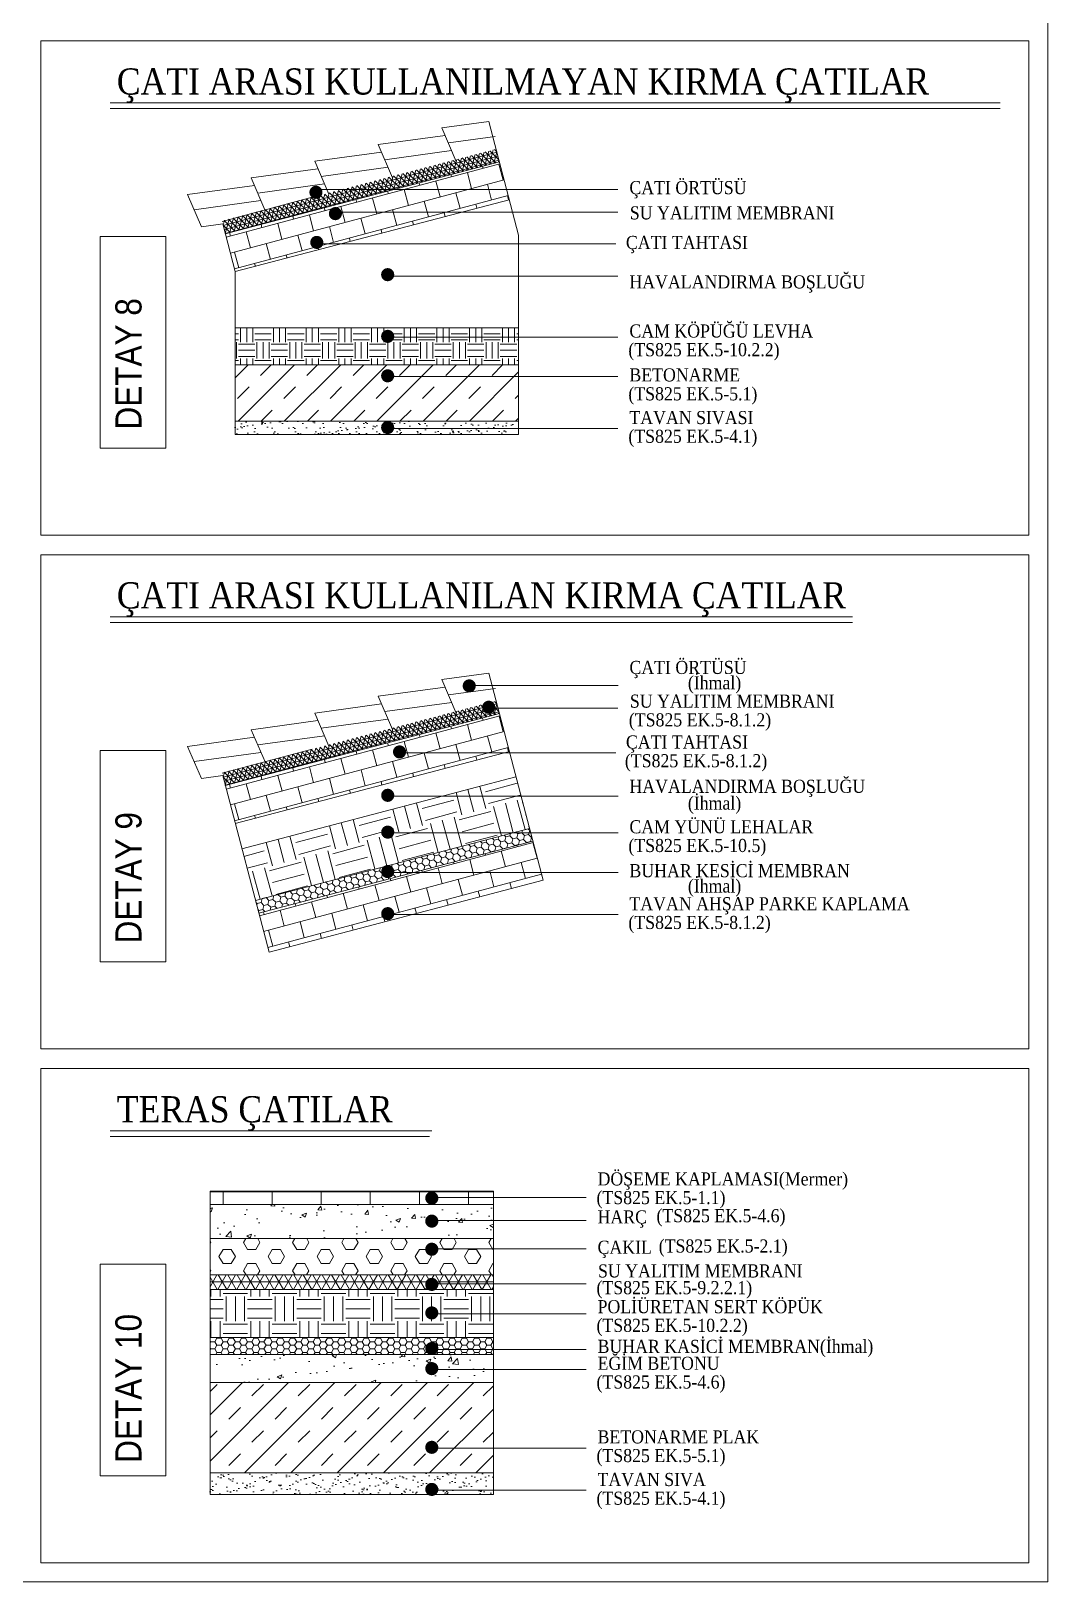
# Model space of a CAD drawing. Header units: millimetres. Extents: x 35860 to 71103, y -11298 to -8385.
# Drawn here: x 70304 to 71103, y -11298 to -10080 of the extents above; entities that cross this region are included whole.
import ezdxf

# ---------------------------------------------------------------- set-up
doc = ezdxf.new("R2010")
doc.units = ezdxf.units.MM
doc.header["$MEASUREMENT"] = 0
doc.layers.add('02', color=2, linetype='Continuous', lineweight=20)
doc.styles.add('T', font='')
doc.styles.get('T').set_extended_font_data('Times New Roman Tur')
pattern_1 = [(14.99999999999999, (45300.29554279403, -38693.21430597919), (-3.326665891463975, 12.41528612674996), []), (104.9999999999999, (45300.29554279403, -38693.21430597919), (-24.83057225349993, -6.653331782927946), [12.85325, -12.85325]), (104.9999999999999, (45312.71082892078, -38689.88764008773), (-24.83057225349993, -6.653331782927946), [-12.85325, 12.85325])]

msp = doc.modelspace()

# ---------------------------------------------------------------- hatches: boundary and pattern name
at = {"layer": '02'}
h = msp.add_hatch(dxfattribs=at)
h.set_pattern_fill('NET3', color=256, scale=25.7065, angle=15, style=0)
h.set_pattern_definition([(14.99999999999999, (45300.26494133378, -38259.75310962919), (-0.8316664728659937, 3.103821531687491), []), (74.99999999999999, (45300.26494133378, -38259.75310962919), (-3.103821531687492, 0.831666472865994), []), (135, (45300.26494133378, -38259.75310962919), (-2.272155058821499, -2.272155058821497), [])])
h.paths.add_polyline_path([(70453.87118983909, -10228.80133075469), (70456.48016183598, -10238.74744194849), (70671.81257549651, -10182.26343263908), (70669.20360349961, -10172.31732144528)])
h = msp.add_hatch(dxfattribs=at)
h.set_pattern_fill('BRICK', color=256, scale=51.413, angle=15, style=0)
h.set_pattern_definition([(14.99999999999999, (45300.26494133378, -38259.75310962919), (-3.326665891463975, 12.41528612674996), []), (104.9999999999999, (45300.26494133378, -38259.75310962919), (-24.83057225349993, -6.653331782927946), [12.85325, -12.85325]), (104.9999999999999, (45312.68022746053, -38256.42644373772), (-24.83057225349993, -6.653331782927946), [-12.85325, 12.85325])])
h.paths.add_polyline_path([(70679.63949148719, -10212.10176622048), (70671.81257549653, -10182.26343263908), (70456.48016183596, -10238.7474419485), (70464.30707782664, -10268.5857755299)])
h = msp.add_hatch(dxfattribs=at)
h.set_pattern_fill('EARTH', color=256, scale=51.413, style=0)
h.set_pattern_definition([(0, (45300.26494133378, -38303.78368463868), (12.85325, 12.85325), [12.85325, -12.85325]), (0, (45300.26494133378, -38298.96371588868), (12.85325, 12.85325), [12.85325, -12.85325]), (0, (45300.26494133378, -38294.14374713868), (12.85325, 12.85325), [12.85325, -12.85325]), (90, (45301.87159758378, -38292.53709088868), (-12.85325, 12.85325), [12.85325, -12.85325]), (90, (45306.69156633378, -38292.53709088868), (-12.85325, 12.85325), [12.85325, -12.85325]), (90, (45311.51153508378, -38292.53709088868), (-12.85325, 12.85325), [12.85325, -12.85325])])
h.paths.add_polyline_path([(70464.30707782664, -10312.61635053937), (70464.30707782664, -10341.69413107625), (70686.92444390696, -10341.69413107624), (70686.92444390696, -10312.61635053937)])
h = msp.add_hatch(dxfattribs=at)
h.set_pattern_fill('TRANS', color=256, scale=102.826, angle=45, style=0)
h.set_pattern_definition([(45, (41009.86885539663, -42460.17969712627), (-18.17724047057198, 18.17724047057198), []), (45, (41000.78023516134, -42451.09107689098), (-18.17724047057198, 18.17724047057198), [12.85325, -12.85325])])
h.paths.add_polyline_path([(70464.30707782664, -10341.69413107625), (70464.30707782664, -10386.01397815195), (70686.92444390696, -10386.01397815195), (70686.92444390696, -10341.69413107624)])
h = msp.add_hatch(dxfattribs=at)
h.set_pattern_fill('AR-SAND', color=256, scale=5.1413, style=0)
h.set_pattern_definition([(37.49999999999999, (45300.26494133378, -38303.78368463868), (-0.3238677520489284, 9.90637904362735), [0, -7.814776, 0, -8.74021, 0, -8.3546125]), (7.499999999999996, (45300.26494133378, -38303.78368463868), (9.098952974792965, 14.50949956516566), [0, -4.215865999999983, 0, -7.043580999999984, 0, -2.699182499999992]), (327.5, (45293.94114233378, -38303.78368463868), (16.01073755382296, 0.02909489194959557), [0, -2.57065, 0, -9.254340000000001, 0, -12.082055]), (317.5, (45293.94114233378, -38303.78368463868), (15.45539871208753, 4.512393381996453), [0, -1.285325, 0, -6.066733999999998, 0, -6.940754999999998])])
h.paths.add_polyline_path([(70686.92444390696, -10396.56412695881), (70686.92444390696, -10386.01397815195), (70464.30707782664, -10386.01397815195), (70464.30707782664, -10396.56412695881)])
h = msp.add_hatch(dxfattribs=at)
h.set_pattern_fill('NET3', color=256, scale=25.7065, angle=15, style=0)
h.set_pattern_definition([(14.99999999999999, (45300.29554279403, -38693.21430597919), (-0.8316664728659937, 3.103821531687491), []), (74.99999999999999, (45300.29554279403, -38693.21430597919), (-3.103821531687492, 0.831666472865994), []), (135, (45300.29554279403, -38693.21430597919), (-2.272155058821499, -2.272155058821497), [])])
h.paths.add_polyline_path([(70453.90179129934, -10662.2625271047), (70456.51076329623, -10672.2086382985), (70671.84317695677, -10615.72462898908), (70669.23420495987, -10605.77851779528)])
h = msp.add_hatch(dxfattribs=at)
h.set_pattern_fill('BRICK', color=256, scale=51.413, angle=15, style=0)
h.set_pattern_definition(pattern_1)
h.paths.add_polyline_path([(70679.67009294743, -10645.56296257048), (70671.84317695677, -10615.72462898908), (70456.51076329622, -10672.2086382985), (70464.3376792869, -10702.0469718799)])
h = msp.add_hatch(dxfattribs=at)
h.set_pattern_fill('EARTH', color=256, scale=102.826, angle=15, style=0)
h.set_pattern_definition([(14.99999999999999, (45300.29554279403, -38693.21430597919), (18.17724047057198, 31.48390403642788), [25.7065, -25.7065]), (14.99999999999999, (45297.80054337543, -38683.90284138412), (18.17724047057198, 31.48390403642788), [25.7065, -25.7065]), (14.99999999999999, (45295.30554395683, -38674.59137678906), (18.17724047057198, 31.48390403642788), [25.7065, -25.7065]), (104.9999999999999, (45297.57769901565, -38670.65588878451), (-31.48390403642788, 18.17724047057198), [25.70649999999999, -25.70649999999999]), (104.9999999999999, (45306.88916361071, -38668.16088936591), (-31.48390403642788, 18.17724047057198), [25.70649999999999, -25.70649999999999]), (104.9999999999999, (45316.20062820578, -38665.66588994731), (-31.48390403642788, 18.17724047057198), [25.70649999999999, -25.70649999999999])])
h.paths.add_polyline_path([(70695.5027442803, -10705.92133776079), (70684.88803694122, -10665.45518495808), (70469.55562328067, -10721.9391942675), (70480.17033061976, -10762.40534707021)])
h = msp.add_hatch(dxfattribs=at)
h.set_pattern_fill('HONEY', color=256, scale=25.7065, angle=15, style=0)
h.set_pattern_definition([(14.99999999999999, (45300.29554279403, -38693.21430597919), (3.935488007700877, 3.935487992807263), [3.2133125, -6.426625]), (135, (45300.29554279403, -38693.21430597919), (-5.375976581910158, 1.440488594554336), [3.213312499999999, -6.426624999999999]), (74.99999999999999, (45300.29554279403, -38693.21430597919), (-1.440488574209281, 5.375976587361597), [-6.426624999999999, 3.213312499999999])])
h.paths.add_polyline_path([(70698.11171627718, -10715.86744895459), (70695.5027442803, -10705.92133776079), (70480.17033061976, -10762.40534707021), (70482.77930261665, -10772.35145826401)])
h = msp.add_hatch(dxfattribs=at)
h.set_pattern_fill('BRICK', color=256, scale=51.413, angle=15, style=0)
h.set_pattern_definition(pattern_1)
h.paths.add_polyline_path([(70706.18784417669, -10746.6558461469), (70698.11171627718, -10715.86744895459), (70482.77930261665, -10772.35145826401), (70490.85543051615, -10803.13985545631)])
h = msp.add_hatch(dxfattribs=at)
h.set_pattern_fill('BRICK', color=256, scale=77.1195, style=0)
h.set_pattern_definition([(0, (45275.23130668337, -39120.73629352709), (0, 19.27987499999999), []), (90, (45275.23130668337, -39120.73629352709), (-38.55975, 2.36102574259012e-15), [19.27987499999999, -19.27987499999999]), (90, (45294.51118168337, -39120.73629352709), (-38.55975, 2.36102574259012e-15), [-19.27987499999999, 19.27987499999999])])
h.paths.add_polyline_path([(70667.10875325034, -11001.31037854427), (70667.10875325034, -10990.71572782708), (70444.49138717001, -10990.71572782708), (70444.49138717001, -11001.31037854427)])
h = msp.add_hatch(dxfattribs=at)
h.set_pattern_fill('AR-CONC', color=256, scale=5.1413, style=0)
h.set_pattern_definition([(49.99999999999996, (45275.23130668337, -39120.73629352709), (36.87649776805254, -3.226275515860161), [3.855974999999999, -42.41572499999998]), (355, (45275.23130668337, -39120.73629352709), (-7.133622315045169, 38.67245416991869), [3.08478, -33.93258]), (100.4513999999999, (45278.30434806721, -39121.0051495845), (29.74290284206299, 35.4461551759798), [3.277074388469963, -36.04781940425563]), (46.1842, (45275.23130668337, -39110.45369352708), (54.87006403299026, -8.509829083697804), [5.783962499999999, -63.62358749999999]), (96.63559999999998, (45279.80381155405, -39111.16284881988), (48.05381368037548, 50.0823220966044), [4.915611736943951, -54.07172046899937]), (351.1842, (45275.23130668337, -39110.45369352708), (48.05377458515517, 50.0823596293737), [4.627170000000001, -50.89887000000001]), (21, (45280.37260668337, -39113.02434352708), (30.68878227056647, -20.69984502577706), [3.855975, -42.415725]), (326.0000000000001, (45280.37260668337, -39113.02434352708), (12.50957116008428, 37.28213926599384), [3.084779999999999, -33.93257999999999]), (71.4514, (45282.9300041086, -39114.74933224636), (43.19836600326015, 16.58226042734878), [3.27707438847, -36.04781940425599]), (37.49999999999999, (45275.23130668337, -39120.73629352709), (0.6251746414278652, 17.11507170702921), [0, -33.521276, 0, -34.44671, 0, -34.0611125]), (7.499999999999996, (45275.23130668337, -39120.73629352709), (13.52519412851319, 20.27788934300778), [0, -19.63976599999993, 0, -32.75008099999985, 0, -12.98178249999996]), (327.5, (45263.76620768337, -39120.73629352709), (27.44541291093207, -1.159613620479668), [0, -12.85325, 0, -40.10214, 0, -53.212455]), (317.5, (45258.62490768337, -39120.73629352709), (29.98335052440011, 5.146697456651445), [0, -16.70922499999999, 0, -26.63193399999999, 0, -37.78855499999999])])
h.paths.add_polyline_path([(70667.10875325034, -11028.06718923332), (70667.10875325034, -11001.31037854427), (70444.49138717001, -11001.31037854427), (70444.49138717001, -11028.06718923332)])
h = msp.add_hatch(dxfattribs=at)
h.set_pattern_fill('HEX', color=256, scale=51.413, style=0)
h.set_pattern_definition([(0, (45275.23130668337, -39120.73629352709), (0, 11.131241023963), [6.426625, -12.85325]), (120, (45275.23130668337, -39120.73629352709), (-9.639937502399468, -5.565620511981497), [6.426624999999921, -12.85324999999984]), (59.99999999999999, (45281.65793168337, -39120.73629352709), (-9.639937502399466, 5.565620511981501), [6.426624999999999, -12.85325])])
h.paths.add_polyline_path([(70444.49138717001, -11028.06718923332), (70444.49138717001, -11056.68433384931), (70667.10875325033, -11056.68433384931), (70667.10875325034, -11028.06718923332)])
h = msp.add_hatch(dxfattribs=at)
h.set_pattern_fill('NET3', color=256, scale=51.413, style=0)
h.set_pattern_definition([(0, (45275.23130668337, -39120.73629352709), (0, 6.426624999999999), []), (59.99999999999999, (45275.23130668337, -39120.73629352709), (-5.565620510596168, 3.2133125), []), (120, (45275.23130668337, -39120.73629352709), (-5.565620510596169, -3.213312499999998), [])])
h.paths.add_polyline_path([(70667.10875325034, -11068.12110437355), (70667.10875325034, -11056.68433384931), (70444.49138717001, -11056.68433384931), (70444.49138717001, -11068.12110437355)])
h = msp.add_hatch(dxfattribs=at)
h.set_pattern_fill('EARTH', color=256, scale=77.1195, style=0)
h.set_pattern_definition([(0, (45275.23130668337, -39104.16847333559), (19.279875, 19.27987499999999), [19.279875, -19.279875]), (0, (45275.23130668337, -39096.93852021059), (19.279875, 19.27987499999999), [19.279875, -19.279875]), (0, (45275.23130668337, -39089.70856708559), (19.279875, 19.27987499999999), [19.279875, -19.279875]), (90, (45277.64129105837, -39087.29858271059), (-19.279875, 19.27987499999999), [19.27987499999999, -19.27987499999999]), (90, (45284.87124418337, -39087.29858271059), (-19.279875, 19.27987499999999), [19.27987499999999, -19.27987499999999]), (90, (45292.10119730837, -39087.29858271059), (-19.279875, 19.27987499999999), [19.27987499999999, -19.27987499999999])])
h.paths.add_polyline_path([(70444.49138717001, -11068.12110437355), (70444.49138717001, -11105.86705547124), (70667.10875325033, -11105.86705547124), (70667.10875325033, -11068.12110437355)])
h = msp.add_hatch(dxfattribs=at)
h.set_pattern_fill('HONEY', color=256, scale=25.7065, style=0)
h.set_pattern_definition([(0, (45275.23130668337, -39104.16847333559), (4.81996875, 2.782810243137499), [3.2133125, -6.426625]), (120, (45275.23130668337, -39104.16847333559), (-4.819968739468624, 2.782810261378376), [3.213312499999961, -6.426624999999921]), (59.99999999999999, (45275.23130668337, -39104.16847333559), (1.053137573060747e-08, 5.565620504515874), [-6.426624999999999, 3.213312499999999])])
h.paths.add_polyline_path([(70667.10875325033, -11119.10173441195), (70667.10875325033, -11105.86705547124), (70444.49138717001, -11105.86705547124), (70444.49138717001, -11119.10173441195)])
h = msp.add_hatch(dxfattribs=at)
h.set_pattern_fill('AR-CONC', color=256, scale=5.1413, style=0)
h.set_pattern_definition([(49.99999999999996, (45275.23130668337, -39078.00875811959), (36.87649776805254, -3.226275515860161), [3.855974999999999, -42.41572499999998]), (355, (45275.23130668337, -39078.00875811959), (-7.133622315045169, 38.67245416991869), [3.08478, -33.93258]), (100.4513999999999, (45278.30434806721, -39078.27761417702), (29.74290284206299, 35.4461551759798), [3.277074388469962, -36.04781940425563]), (46.1842, (45275.23130668337, -39067.72615811959), (54.87006403299026, -8.509829083697804), [5.783962499999999, -63.62358749999999]), (96.63559999999998, (45279.80381155405, -39068.43531341239), (48.05381368037548, 50.0823220966044), [4.915611736943951, -54.07172046899936]), (351.1842, (45275.23130668337, -39067.72615811959), (48.05377458515517, 50.0823596293737), [4.627170000000001, -50.89887000000001]), (21, (45280.37260668337, -39070.29680811959), (30.68878227056647, -20.69984502577706), [3.855975, -42.415725]), (326.0000000000001, (45280.37260668337, -39070.29680811959), (12.50957116008428, 37.28213926599384), [3.084779999999999, -33.93257999999999]), (71.4514, (45282.9300041086, -39072.02179683888), (43.19836600326015, 16.58226042734878), [3.27707438847, -36.04781940425599]), (37.49999999999999, (45275.23130668337, -39078.00875811959), (0.6251746414278652, 17.11507170702921), [0, -33.521276, 0, -34.44671, 0, -34.0611125]), (7.499999999999996, (45275.23130668337, -39078.00875811959), (13.52519412851319, 20.27788934300778), [0, -19.63976599999993, 0, -32.75008099999985, 0, -12.98178249999996]), (327.5, (45263.76620768337, -39078.00875811959), (27.44541291093207, -1.159613620479668), [0, -12.85325, 0, -40.10214, 0, -53.212455]), (317.5, (45258.62490768337, -39078.00875811959), (29.98335052440011, 5.146697456651445), [0, -16.70922499999999, 0, -26.63193399999999, 0, -37.78855499999999])])
h.paths.add_polyline_path([(70667.10875325033, -11141.0563179204), (70667.10875325033, -11119.10173441195), (70444.49138717001, -11119.10173441195), (70444.49138717001, -11141.0563179204)])
h = msp.add_hatch(dxfattribs=at)
h.set_pattern_fill('TRANS', color=256, scale=102.826, angle=45, style=0)
h.set_pattern_definition([(45, (40984.83522074622, -42007.59120352424), (-18.17724047057198, 18.17724047057198), []), (45, (40975.74660051093, -41998.50258328895), (-18.17724047057198, 18.17724047057198), [12.85325, -12.85325])])
h.paths.add_polyline_path([(70667.10875325033, -11212.02807559821), (70667.10875325033, -11141.0563179204), (70444.49138717001, -11141.0563179204), (70444.49138717001, -11212.02807559821)])
h = msp.add_hatch(dxfattribs=at)
h.set_pattern_fill('AR-SAND', color=256, scale=5.1413, angle=15, style=0)
h.set_pattern_definition([(52.5, (45275.23130668337, -39158.39043055243), (-2.876791790501498, 9.485004220923654), [0, -7.814775999999998, 0, -8.740209999999998, 0, -8.354612499999996]), (22.49999999999999, (45275.23130668337, -39158.39043055243), (5.033578848170654, 16.37008267689217), [0, -4.215865999999999, 0, -7.043581, 0, -2.6991825]), (342.5000000000001, (45269.12298590901, -39160.02715017102), (15.45765458902211, 4.17198731261473), [0, -2.57065, 0, -9.25434, 0, -12.082055]), (332.5, (45269.12298590901, -39160.02715017102), (13.7608754253449, 8.35878884238747), [0, -1.285325, 0, -6.066734000000001, 0, -6.940755000000002])])
h.paths.add_polyline_path([(70444.49138717001, -11212.02807559821), (70444.49138717001, -11229.20922604739), (70667.10875325033, -11229.20922604739), (70667.10875325033, -11212.02807559821)])

# ---------------------------------------------------------------- linework, layer by layer
for p, q in [((71065.22343196193, -10136.05000897957), (70366.15883608928, -10136.05000897957)), ((71065.22343196193, -10140.51682217135), (70366.15883608928, -10140.51682217135)), ((70626.61015702388, -10155.5885034487), (70663.50062727304, -10150.57602420139)), ((70626.61015702388, -10155.5885034487), (70637.99150236424, -10181.92744432217)), ((70663.50062727304, -10150.57602420139), (70686.92444390696, -10239.87398719294)), ((70576.66617549867, -10168.68934725323), (70629.18749525578, -10161.55303200581)), ((70576.66617549867, -10168.68934725323), (70587.96129033729, -10194.82873174569)), ((70631.76483348769, -10167.51756056292), (70668.65530373683, -10162.50508131561)), ((70456.48016183598, -10238.74744194849), (70671.81257549651, -10182.26343263908)), ((70526.72219397344, -10181.79019105776), (70579.24351373056, -10174.65387581034)), ((70526.72219397344, -10181.79019105776), (70537.93107831033, -10207.73001916923)), ((70581.82085196247, -10180.61840436745), (70634.34217171957, -10173.48208912003)), ((70476.77821244817, -10194.8910348623), (70529.29953220527, -10187.75471961488)), ((70476.77821244817, -10194.8910348623), (70487.68918085146, -10220.1414198609)), ((70531.87687043726, -10193.71924817198), (70584.39819019436, -10186.58293292456)), ((70426.83423092296, -10207.99187866684), (70479.35555068006, -10200.85556341942)), ((70426.83423092296, -10207.99187866684), (70437.74519932625, -10233.24226366544)), ((70481.93288891198, -10206.82009197652), (70534.45420866908, -10199.6837767291)), ((70529.18262037667, -10204.13864769249), (70765.04829076683, -10204.13864769249)), ((70431.98890738677, -10219.92093578106), (70484.51022714388, -10212.78462053363)), ((70464.30707782664, -10268.58577552989), (70679.63949148718, -10212.10176622048)), ((70437.74519932625, -10233.24226366544), (70454.44103183015, -10230.97372348752)), ((70454.44103183017, -10230.97372348752), (70464.30707782664, -10268.58577552992)), ((70545.32768001469, -10221.9346737609), (70764.84545987612, -10221.9346737609)), ((70686.92444390696, -10396.56412695881), (70686.92444390696, -10239.87398719294)), ((70525.88229582875, -10246.71734593357), (70763.38863156812, -10246.71734593357)), ((70464.30707782664, -10396.56412695881), (70464.30707782664, -10268.58577552992)), ((70581.58872604957, -10272.0778455959), (70765.04829076683, -10272.0778455959)), ((70464.30707782664, -10312.61635053937), (70686.92444390696, -10312.61635053937)), ((70581.58872604957, -10320.05081757308), (70765.04829076683, -10320.05081757308)), ((70464.30707782664, -10341.69413107625), (70686.92444390696, -10341.69413107624)), ((70581.58872604957, -10351.03486314174), (70765.04829076683, -10351.03486314174)), ((70464.30707782664, -10386.01397815195), (70686.92444390696, -10386.01397815195)), ((70581.58872604957, -10391.67680126404), (70765.04829076683, -10391.67680126404)), ((70464.30707782664, -10396.56412695881), (70686.92444390696, -10396.56412695881)), ((70949.33299053456, -10539.70897782847), (70366.15883608928, -10539.70897782847)), ((70949.33299053456, -10544.17579102026), (70366.15883608928, -10544.17579102026)), ((70626.64075848412, -10589.0496997987), (70663.53122873328, -10584.0372205514)), ((70663.53122873328, -10584.0372205514), (70706.18784417669, -10746.6558461469)), ((70576.69677695892, -10602.15054360323), (70629.21809671602, -10595.01422835581)), ((70626.64075848412, -10589.0496997987), (70638.02210382449, -10615.38864067217)), ((70631.79543494793, -10600.97875691293), (70668.68590519708, -10595.96627766562)), ((70645.62566336444, -10593.569269033), (70765.07889222709, -10593.569269033)), ((70526.7527954337, -10615.25138740777), (70579.27411519081, -10608.11507216034)), ((70576.69677695892, -10602.15054360323), (70587.99189179754, -10628.28992809569)), ((70581.85145342273, -10614.07960071746), (70634.37277317983, -10606.94328547003)), ((70456.51076329622, -10672.2086382985), (70671.84317695677, -10615.72462898908)), ((70476.80881390843, -10628.35223121231), (70529.33013366553, -10621.21591596489)), ((70526.7527954337, -10615.25138740776), (70537.96167977058, -10641.19121551924)), ((70531.9074718975, -10627.18044452198), (70584.4287916546, -10620.04412927456)), ((70660.95448782503, -10611.3652951014), (70764.87606133637, -10611.3652951014)), ((70426.86483238322, -10641.45307501685), (70479.38615214032, -10634.31675976942)), ((70476.80881390843, -10628.35223121231), (70487.71978231172, -10653.60261621091)), ((70481.96349037223, -10640.28128832653), (70534.48481012933, -10633.1449730791)), ((70426.86483238322, -10641.45307501685), (70437.7758007865, -10666.70346001545)), ((70432.01950884702, -10653.38213213107), (70484.54082860412, -10646.24581688364)), ((70464.3376792869, -10702.0469718799), (70679.67009294743, -10645.56296257048)), ((70590.92355797999, -10646.48054752763), (70763.41923302835, -10646.48054752763)), ((70437.7758007865, -10666.70346001545), (70454.4716332904, -10664.43491983753)), ((70454.4716332904, -10664.43491983753), (70490.85543051615, -10803.13985545631)), ((70469.55562328067, -10721.9391942675), (70684.8880369412, -10665.45518495808)), ((70581.61932750982, -10680.5629967737), (70765.07889222709, -10680.5629967737)), ((70480.17033061976, -10762.40534707021), (70695.5027442803, -10705.92133776079)), ((70482.77930261665, -10772.35145826401), (70698.11171627718, -10715.86744895459)), ((70581.61932750982, -10709.48143891359), (70765.07889222709, -10709.48143891359)), ((70581.61932750982, -10740.46548448225), (70765.07889222709, -10740.46548448225)), ((70490.85543051615, -10803.13985545631), (70706.18784417669, -10746.6558461469)), ((70581.61932750982, -10773.5151334797), (70765.07889222709, -10773.5151334797)), ((70618.86375002343, -10943.36794667737), (70366.15883608928, -10943.36794667737)), ((70617.06939523469, -10947.83475986916), (70366.15883608928, -10947.83475986916)), ((70444.49138717001, -10990.71572782708), (70444.49138717001, -11229.20922604739)), ((70444.49138717001, -10990.71572782708), (70667.10875325034, -10990.71572782708)), ((70616.25471804632, -10995.90431443926), (70740.01465611643, -10995.90431443926)), ((70667.10875325033, -11229.20922604739), (70667.10875325034, -10990.71572782708)), ((70444.49138717001, -11001.31037854427), (70667.10875325033, -11001.31037854427)), ((70616.25471804632, -11013.97829982765), (70740.01465611643, -11013.97829982765)), ((70444.49138717001, -11028.06718923332), (70667.10875325033, -11028.06718923332)), ((70616.25471804632, -11036.04941581452), (70740.01465611643, -11036.04941581452)), ((70444.49138717001, -11056.68433384931), (70667.10875325033, -11056.68433384931)), ((70444.49138717001, -11068.12110437355), (70667.10875325033, -11068.12110437355)), ((70616.25471804632, -11063.67114152052), (70740.01465611643, -11063.67114152052)), ((70616.25471804632, -11087.15723531994), (70740.01465611643, -11087.15723531994)), ((70444.49138717001, -11105.86705547124), (70667.10875325033, -11105.86705547124)), ((70444.49138717001, -11119.10173441195), (70667.10875325033, -11119.10173441195)), ((70616.25471804632, -11115.08975802168), (70740.01465611643, -11115.08975802168)), ((70616.25471804632, -11130.89368817868), (70740.01465611643, -11130.89368817868)), ((70444.49138717003, -11141.0563179204), (70667.10875325033, -11141.0563179204)), ((70616.25471804632, -11192.70728192594), (70740.01465611643, -11192.70728192594)), ((70444.49138717001, -11212.02807559821), (70667.10875325033, -11212.02807559821)), ((70444.49138717001, -11229.20922604739), (70667.10875325033, -11229.20922604739)), ((70616.25471804632, -11225.75693092338), (70740.01465611643, -11225.75693092338))]:
    msp.add_line(p, q, dxfattribs=at)
for points in [[(69504.79829909415, -9264.826127679582), (71102.89479909415, -9264.826127679582), (71102.89479909415, -11297.82612767958), (69504.79829909415, -11297.82612767958)], [(70311.55849909416, -10087.27312113288), (71087.89479909415, -10087.27312113288), (71087.89479909415, -10475.50818998178), (70311.55849909416, -10475.50818998178)], [(70358.26320546203, -10240.94043530874), (70409.67620546203, -10240.94043530874), (70409.67620546203, -10407.12432277027), (70358.26320546203, -10407.12432277027)], [(70311.55849909416, -10490.93208998178), (71087.89479909415, -10490.93208998178), (71087.89479909415, -10879.16715883068), (70311.55849909416, -10879.16715883068)], [(70358.26320546203, -10644.59940415764), (70409.67620546203, -10644.59940415764), (70409.67620546203, -10810.78329161917), (70358.26320546203, -10810.78329161917)], [(70311.55849909416, -10894.59105883068), (71087.89479909415, -10894.59105883068), (71087.89479909415, -11282.82612767958), (70311.55849909416, -11282.82612767958)], [(70358.26320546203, -11048.25837300654), (70409.67620546203, -11048.25837300654), (70409.67620546203, -11214.44226046807), (70358.26320546203, -11214.44226046807)]]:
    msp.add_lwpolyline(points, close=True, dxfattribs=at)
at = {"layer": '02', "const_width": 5.141299999999999}
for points in [[(70525.23265369334, -10206.90432109103, 0.9999999999999996), (70530.20570929025, -10205.59983509258, 1.000000000000001)], [(70540.50641546899, -10223.66267033027, 0.9999999999999996), (70545.47947106592, -10222.35818433182, 1.000000000000001)], [(70525.88229582875, -10246.2312179535, 0.9999999999999996), (70530.85535142566, -10244.92673195505, 1.000000000000001)], [(70581.58872604957, -10271.59171761583, 0.9999999999999996), (70586.56178164648, -10270.28723161738, 1.000000000000001)], [(70581.58872604957, -10320.05081757308, 0.9999999999999996), (70586.56178164648, -10318.74633157462, 1.000000000000001)], [(70581.58872604957, -10351.03486314174, 0.9999999999999996), (70586.56178164648, -10349.73037714329, 1.000000000000001)], [(70581.58872604957, -10391.67680126404, 0.9999999999999996), (70586.56178164648, -10390.37231526559, 1.000000000000001)], [(70645.68072604938, -10594.60694586216, 0.9999999999999994), (70650.65378164628, -10593.30245986372, 1.000000000000001)], [(70660.95448782503, -10611.3652951014, 0.9999999999999994), (70665.92754342195, -10610.06080910295, 1)], [(70590.92355797999, -10646.48054752763, 0.9999999999999994), (70595.89661357689, -10645.17606152918, 1.000000000000001)], [(70581.61932750982, -10680.5629967737, 0.9999999999999994), (70586.59238310673, -10679.25851077525, 1.000000000000001)], [(70581.61932750982, -10709.48143891359, 0.9999999999999994), (70586.59238310673, -10708.17695291514, 1.000000000000001)], [(70581.61932750982, -10740.46548448225, 0.9999999999999994), (70586.59238310673, -10739.1609984838, 1.000000000000001)], [(70581.61932750982, -10773.5151334797, 0.9999999999999994), (70586.59238310673, -10772.21064748125, 1.000000000000001)], [(70616.25471804632, -10996.96727822685, 0.999999999999999), (70621.22777364322, -10995.6627922284, 1.000000000000001)], [(70616.25471804632, -11015.04126361524, 0.999999999999999), (70621.22777364322, -11013.73677761678, 1.000000000000001)], [(70616.25471804632, -11037.1123796021, 0.999999999999999), (70621.22777364322, -11035.80789360365, 1.000000000000001)], [(70616.25471804632, -11064.7341053081, 0.999999999999999), (70621.22777364322, -11063.42961930965, 1.000000000000001)], [(70616.25471804632, -11087.15723531993, 0.999999999999999), (70621.22777364322, -11085.85274932149, 1.000000000000001)], [(70616.25471804632, -11115.08975802168, 0.999999999999999), (70621.22777364322, -11113.78527202323, 1.000000000000001)], [(70616.25471804632, -11130.89368817868, 0.999999999999999), (70621.22777364322, -11129.58920218024, 1.000000000000002)], [(70616.25471804632, -11192.70728192594, 0.999999999999999), (70621.22777364322, -11191.40279592749, 1.000000000000001)], [(70616.25471804632, -11225.75693092338, 0.999999999999999), (70621.22777364322, -11224.45244492493, 1.000000000000001)]]:
    msp.add_lwpolyline(points, format="xyb", close=True, dxfattribs=at)

# ---------------------------------------------------------------- texts
at = {"layer": '02', "style": 'T', "width": 0.9}
for s, height, p in [('ÇATI ARASI KULLANILMAYAN KIRMA ÇATILAR', 20.5652, (70371.25860194454, -10129.46620573264)), ('ÇATI ÖRTÜSÜ', 10.2826, (70774.01155921275, -10207.7119003328)), ('SU YALITIM MEMBRANI', 10.2826, (70774.35692145026, -10227.54574152521)), ('ÇATI TAHTASI', 10.2826, (70771.25551129355, -10250.79234906801)), ('HAVALANDIRMA BOŞLUĞU', 10.2826, (70774.01155921275, -10281.74972125852)), ('CAM KÖPÜĞÜ LEVHA', 10.2826, (70774.01155921275, -10320.32837958551)), ('(TS825 EK.5-10.2.2)', 10.2826, (70773.1964935072, -10335.02447640567)), ('BETONARME', 10.2826, (70774.01155921275, -10354.80898892327)), ('(TS825 EK.5-5.1)', 10.2826, (70773.1964935072, -10369.66522488788)), ('TAVAN SIVASI', 10.2826, (70774.01155921275, -10388.30969713759)), ('(TS825 EK.5-4.1)', 10.2826, (70773.1964935072, -10403.00579395774)), ('ÇATI ARASI KULLANILAN KIRMA ÇATILAR', 20.5652, (70371.25860194454, -10533.12517458155)), ('ÇATI ÖRTÜSÜ', 10.2826, (70774.04216067301, -10584.59581540451)), ('(İhmal)', 10.2826, (70819.96067064622, -10596.60371882174)), ('SU YALITIM MEMBRANI', 10.2826, (70774.38752291052, -10611.07203024526)), ('(TS825 EK.5-8.1.2)', 10.2826, (70773.57245720497, -10625.76812706541)), ('ÇATI TAHTASI', 10.2826, (70771.28611275379, -10643.17513598585)), ('(TS825 EK.5-8.1.2)', 10.2826, (70770.47104704824, -10657.871232806)), ('HAVALANDIRMA BOŞLUĞU', 10.2826, (70774.04216067301, -10677.96593530551)), ('(İhmal)', 10.2826, (70819.96067064622, -10691.18101886626)), ('CAM YÜNÜ LEHALAR', 10.2826, (70774.04216067301, -10709.75900092602)), ('(TS825 EK.5-10.5)', 10.2826, (70773.22709496746, -10724.45509774618)), ('BUHAR KESİCİ MEMBRAN', 10.2826, (70774.04216067301, -10744.23961026378)), ('(İhmal)', 10.2826, (70819.96067064622, -10756.24751368101)), ('TAVAN AHŞAP PARKE KAPLAMA', 10.2826, (70774.04216067301, -10770.20972193792)), ('(TS825 EK.5-8.1.2)', 10.2826, (70773.22709496746, -10784.90581875807)), ('TERAS ÇATILAR', 20.5652, (70371.25860194454, -10936.78414343045)), ('DÖŞEME KAPLAMASI(Mermer)', 10.2826, (70748.97792456235, -10986.34495859139)), ('(TS825 EK.5-1.1)', 10.2826, (70748.1628588568, -11001.04105541155)), ('HARÇ', 10.2826, (70748.97792456235, -11016.23045135113)), ('(TS825 EK.5-4.6)', 10.2826, (70795.2960311931, -11015.23071843656)), ('ÇAKIL', 10.2826, (70748.97792456235, -11040.04554825154)), ('(TS825 EK.5-2.1)', 10.2826, (70797.04170556123, -11039.04581533698)), ('SU YALITIM MEMBRANI', 10.2826, (70749.32328679986, -11058.6413441931)), ('(TS825 EK.5-9.2.2.1)', 10.2826, (70748.1628588568, -11071.77606120532)), ('POLİÜRETAN SERT KÖPÜK', 10.2826, (70748.97792456235, -11086.69252440496)), ('(TS825 EK.5-10.2.2)', 10.2826, (70748.1628588568, -11101.38862122511)), ('BUHAR KASİCİ MEMBRAN(İhmal)', 10.2826, (70748.97792456235, -11117.89681564098)), ('EĞİM BETONU', 10.2826, (70748.97792456235, -11131.16745324607)), ('(TS825 EK.5-4.6)', 10.2826, (70748.1628588568, -11145.86355006622)), ('BETONARME PLAK', 10.2826, (70748.97792456235, -11188.96842334755)), ('(TS825 EK.5-5.1)', 10.2826, (70748.1628588568, -11203.66452016771)), ('TAVAN SIVA', 10.2826, (70748.97792456235, -11222.45151938161)), ('(TS825 EK.5-4.1)', 10.2826, (70748.1628588568, -11237.14761620176))]:
    msp.add_text(s, height=height, dxfattribs=at).set_placement(p)
at = {"layer": '02', "width": 0.9}
for s, p in [('DETAY 8', (70390.67561409973, -10392.55979540295)), ('DETAY 9', (70390.67561409973, -10796.21876425185)), ('DETAY 10', (70390.67561409973, -11204.19579723352))]:
    msp.add_text(s, height=20.5652, rotation=90, dxfattribs=at).set_placement(p)

doc.saveas('drawing.dxf')
